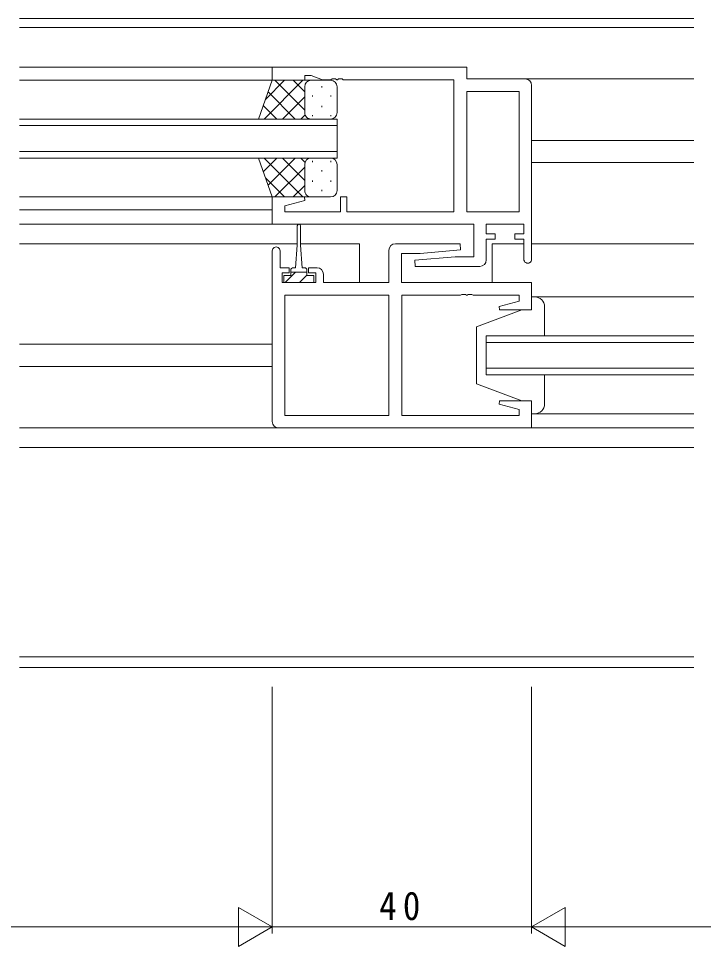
# Model space of a CAD drawing. Units: millimetres on the paper. Extents: x -420 to 373, y -297 to 267.
# Drawn here: x -124.1 to -18.4, y -161.7 to -18.7 of the extents above; entities that cross this region are included whole.
import ezdxf

# ---------------------------------------------------------------- set-up
doc = ezdxf.new("R2010")
doc.units = ezdxf.units.MM
for name, color, linetype, lineweight in [('0-3_YKK_11', 7, 'Continuous', 9), ('0-4_YKK_12', 2, 'Continuous', 9), ('0-5_YKK_13', 4, 'Continuous', 9), ('0-7_YKK_D', 6, 'Continuous', 9)]:
    doc.layers.add(name, color=color, linetype=linetype, lineweight=lineweight)
doc.styles.add('ＭＳ ゴシック', font='')
doc.styles.get('ＭＳ ゴシック').set_extended_font_data('MS Gothic')

msp = doc.modelspace()

# ---------------------------------------------------------------- linework, layer by layer
at = {"layer": '0-3_YKK_11'}
for p, q in [((-84.949, -26.209), (-84.949, -28.209)), ((-54.949, -26.209), (-84.949, -26.209)), ((-54.949, -28.009), (-54.949, -26.209)), ((-84.949, -28.209), (-79.949, -28.209)), ((-79.949, -27.509), (-78.949, -27.509)), ((-79.949, -28.209), (-79.949, -27.509)), ((-78.949, -27.509), (-77.218, -28.139)), ((-77.218, -28.139), (-75.908, -28.139)), ((-75.908, -28.139), (-75.724, -28.019)), ((-75.724, -28.019), (-75.174, -28.019)), ((-75.174, -28.019), (-74.991, -28.139)), ((-74.991, -28.139), (-74.908, -28.139)), ((-74.908, -28.139), (-74.724, -28.019)), ((-74.724, -28.019), (-74.174, -28.019)), ((-74.174, -28.019), (-73.991, -28.139)), ((-73.991, -28.139), (-56.949, -28.139)), ((-56.949, -28.139), (-56.949, -48.479)), ((-45.949, -28.009), (-54.949, -28.009)), ((-54.949, -29.939), (-46.879, -29.939)), ((-54.949, -48.479), (-54.949, -29.939)), ((-54.949, -48.479), (-54.949, -29.939)), ((-46.879, -29.939), (-46.879, -48.479)), ((-44.949, -55.809), (-44.949, -29.009)), ((-84.949, -46.209), (-84.949, -50.409)), ((-79.989, -46.209), (-84.949, -46.209)), ((-83.019, -47.562), (-79.92, -46.731)), ((-79.92, -46.731), (-79.989, -46.209)), ((-74.449, -46.209), (-74.449, -48.479)), ((-73.449, -46.209), (-74.449, -46.209)), ((-73.449, -48.479), (-73.449, -46.209)), ((-83.019, -48.479), (-83.019, -47.562)), ((-74.449, -48.479), (-83.019, -48.479)), ((-56.949, -48.479), (-73.449, -48.479)), ((-46.879, -48.479), (-54.949, -48.479)), ((-84.949, -50.409), (-53.879, -50.409)), ((-53.879, -50.409), (-53.879, -55.409)), ((-51.949, -50.409), (-46.149, -50.409)), ((-51.949, -51.909), (-51.949, -50.409)), ((-46.149, -50.409), (-46.149, -51.909)), ((-50.549, -51.909), (-51.949, -51.909)), ((-51.949, -52.709), (-50.549, -52.709)), ((-51.949, -55.909), (-51.949, -52.709)), ((-50.549, -52.709), (-50.549, -51.909)), ((-47.549, -51.909), (-47.549, -52.709)), ((-46.149, -51.909), (-47.549, -51.909)), ((-47.549, -52.709), (-46.149, -52.709)), ((-46.149, -52.709), (-46.149, -55.809)), ((-55.971, -53.409), (-65.949, -53.409)), ((-55.929, -54.365), (-55.971, -53.409)), ((-84.949, -54.509), (-84.949, -80.809)), ((-83.749, -57.109), (-83.749, -54.509)), ((-66.949, -54.409), (-66.949, -59.409)), ((-65.019, -54.909), (-62.143, -54.909)), ((-65.019, -59.409), (-65.019, -54.909)), ((-56.756, -55.409), (-62.969, -55.953)), ((-62.143, -54.909), (-55.929, -54.365)), ((-53.879, -55.409), (-56.756, -55.409)), ((-82.349, -57.109), (-83.749, -57.109)), ((-82.349, -57.909), (-82.349, -57.109)), ((-79.349, -57.109), (-79.349, -57.909)), ((-78.049, -57.109), (-79.349, -57.109)), ((-62.969, -55.953), (-62.928, -56.909)), ((-62.928, -56.909), (-52.949, -56.909)), ((-83.449, -57.909), (-82.349, -57.909)), ((-83.449, -59.409), (-83.449, -57.909)), ((-79.349, -57.909), (-78.249, -57.909)), ((-78.249, -57.909), (-78.249, -59.409)), ((-77.049, -59.409), (-77.049, -58.109)), ((-78.249, -59.409), (-83.449, -59.409)), ((-66.949, -59.409), (-77.049, -59.409)), ((-44.949, -59.409), (-65.019, -59.409)), ((-44.949, -63.609), (-44.949, -59.409)), ((-83.019, -61.339), (-83.019, -79.879)), ((-66.949, -61.339), (-83.019, -61.339)), ((-66.949, -79.879), (-66.949, -61.339)), ((-66.949, -79.879), (-66.949, -61.339)), ((-64.949, -61.339), (-55.908, -61.339)), ((-64.949, -79.879), (-64.949, -61.339)), ((-55.908, -61.339), (-55.724, -61.219)), ((-55.724, -61.219), (-55.174, -61.219)), ((-55.174, -61.219), (-54.991, -61.339)), ((-54.991, -61.339), (-54.908, -61.339)), ((-54.908, -61.339), (-54.724, -61.219)), ((-54.724, -61.219), (-54.174, -61.219)), ((-54.174, -61.219), (-53.991, -61.339)), ((-53.991, -61.339), (-46.879, -61.339)), ((-46.879, -61.339), (-46.879, -62.256)), ((-46.879, -62.256), (-49.979, -63.087)), ((-49.979, -63.087), (-49.91, -63.609)), ((-49.91, -63.609), (-44.949, -63.609)), ((-49.91, -77.609), (-49.979, -78.131)), ((-49.979, -78.131), (-46.879, -78.962)), ((-44.949, -77.609), (-49.91, -77.609)), ((-44.949, -81.809), (-44.949, -77.609)), ((-83.019, -79.879), (-66.949, -79.879)), ((-46.879, -79.879), (-64.949, -79.879)), ((-46.879, -78.962), (-46.879, -79.879)), ((-83.949, -81.809), (-44.949, -81.809))]:
    msp.add_line(p, q, dxfattribs=at)
for centre, radius, start, end in [((-45.949, -29.009), 1, 0, 89.99998), ((-84.349, -54.509), 0.6, 359.99998, 180), ((-65.949, -54.409), 1, 90, 179.99998), ((-78.049, -58.109), 1, 0, 89.99998), ((-52.949, -55.909), 1, 270, 359.99998), ((-45.549, -55.809), 0.6, 179.99998, 0), ((-83.949, -80.809), 1, 180, 269.99998)]:
    msp.add_arc(centre, radius, start, end, dxfattribs=at)
at = {"layer": '0-4_YKK_12'}
for p, q in [((-123.949, -18.709), (-19.949, -18.709)), ((-19.949, -20.109), (-123.949, -20.109)), ((-123.949, -26.209), (-84.949, -26.209)), ((-123.949, -28.209), (-84.949, -28.209)), ((-45.949, -28.009), (-19.949, -28.009)), ((-123.949, -34.209), (-74.949, -34.209)), ((-74.949, -34.209), (-74.949, -40.209)), ((-74.949, -35.209), (-123.949, -35.209)), ((-44.949, -37.509), (-19.949, -37.509)), ((-123.949, -39.209), (-74.949, -39.209)), ((-74.949, -40.209), (-123.949, -40.209)), ((-44.949, -40.909), (-19.949, -40.909)), ((-123.949, -46.209), (-84.573, -46.209)), ((-123.949, -48.209), (-84.949, -48.208)), ((-123.949, -50.409), (-54.17, -50.409)), ((-123.949, -53.409), (-81.085, -53.409)), ((-80.599, -53.409), (-71.519, -53.409)), ((-71.519, -53.409), (-71.519, -59.302)), ((-51.019, -53.409), (-51.019, -59.302)), ((-51.019, -53.409), (-46.149, -53.409)), ((-44.949, -53.409), (-19.949, -53.409)), ((-44.949, -61.609), (-19.949, -61.609)), ((-51.949, -73.609), (-51.949, -67.609)), ((-51.949, -67.609), (-19.949, -67.609)), ((-19.949, -68.609), (-51.949, -68.609)), ((-123.949, -68.909), (-84.949, -68.909)), ((-123.949, -72.309), (-84.949, -72.309)), ((-51.949, -72.609), (-19.949, -72.609)), ((-19.949, -73.609), (-51.949, -73.609)), ((-44.949, -79.609), (-19.949, -79.609)), ((-83.949, -81.809), (-123.949, -81.809)), ((-44.949, -81.809), (-19.949, -81.809)), ((-123.949, -84.809), (-19.949, -84.809)), ((-123.949, -117.079), (-19.949, -117.079)), ((-123.949, -118.709), (-19.949, -118.709))]:
    msp.add_line(p, q, dxfattribs=at)
at = {"layer": '0-5_YKK_13'}
for p, q in [((-87.096, -34.211), (-84.953, -28.211)), ((-80.221, -28.211), (-86.221, -34.211)), ((-83.05, -28.211), (-86.01, -31.172)), ((-84.953, -28.211), (-78.953, -28.211)), ((-79.953, -32.831), (-84.573, -28.211)), ((-79.953, -30.003), (-81.745, -28.211)), ((-75.953, -28.211), (-78.953, -28.211)), ((-81.402, -34.211), (-85.597, -30.015)), ((-79.953, -29.211), (-79.953, -32.811)), ((-79.953, -29.611), (-79.953, -33.211)), ((-77.316, -29.131), (-77.316, -29.331)), ((-74.953, -33.211), (-74.953, -29.211)), ((-79.953, -30.771), (-83.393, -34.211)), ((-78.731, -30.546), (-78.731, -30.746)), ((-75.901, -30.546), (-75.901, -30.746)), ((-84.23, -34.211), (-86.342, -32.099)), ((-77.316, -32.161), (-77.316, -32.361)), ((-78.731, -34.211), (-87.096, -34.211)), ((-79.896, -33.543), (-80.564, -34.211)), ((-78.953, -34.211), (-75.953, -34.211)), ((-78.731, -33.576), (-78.731, -33.776)), ((-75.901, -33.576), (-75.901, -33.776)), ((-87.096, -40.209), (-84.953, -46.209)), ((-78.731, -40.209), (-87.096, -40.209)), ((-84.23, -40.209), (-86.342, -42.321)), ((-80.221, -46.209), (-86.221, -40.209)), ((-81.402, -40.209), (-85.597, -44.405)), ((-79.953, -43.649), (-83.393, -40.209)), ((-79.896, -40.877), (-80.564, -40.209)), ((-79.953, -44.809), (-79.953, -41.209)), ((-78.953, -40.209), (-75.953, -40.209)), ((-78.731, -40.844), (-78.731, -40.644)), ((-75.901, -40.844), (-75.901, -40.644)), ((-74.953, -41.209), (-74.953, -45.209)), ((-79.953, -41.589), (-84.573, -46.209)), ((-79.953, -45.209), (-79.953, -41.609)), ((-77.316, -42.259), (-77.316, -42.059)), ((-83.05, -46.209), (-86.01, -43.248)), ((-78.731, -43.874), (-78.731, -43.674)), ((-75.901, -43.874), (-75.901, -43.674)), ((-79.953, -44.417), (-81.745, -46.209)), ((-77.316, -45.289), (-77.316, -45.089)), ((-84.953, -46.209), (-78.953, -46.209)), ((-75.953, -46.209), (-78.953, -46.209)), ((-81.099, -50.659), (-81.099, -53.609)), ((-80.599, -53.609), (-80.599, -50.659)), ((-81.099, -53.609), (-81.349, -57.109)), ((-80.599, -53.609), (-80.349, -57.109)), ((-81.699, -57.109), (-81.349, -57.109)), ((-80.349, -57.109), (-79.999, -57.109)), ((-83.149, -58.309), (-83.149, -59.409)), ((-82.099, -58.309), (-83.149, -58.309)), ((-81.375, -57.809), (-82.975, -59.409)), ((-82.099, -58.309), (-82.099, -57.509)), ((-79.599, -57.809), (-82.099, -57.809)), ((-79.599, -58.279), (-80.73, -59.409)), ((-79.599, -57.509), (-79.599, -58.309)), ((-78.549, -58.309), (-79.599, -58.309)), ((-78.549, -59.409), (-78.549, -58.309)), ((-83.149, -59.409), (-78.549, -59.409)), ((-44.949, -61.609), (-44.949, -63.609)), ((-44.449, -61.609), (-44.949, -61.609)), ((-44.949, -61.609), (-44.949, -63.609)), ((-44.449, -61.609), (-44.949, -61.609)), ((-46.449, -63.609), (-53.449, -66.209)), ((-46.449, -63.609), (-53.449, -66.209)), ((-44.949, -63.609), (-46.449, -63.609)), ((-44.949, -63.609), (-46.449, -63.609)), ((-42.949, -67.609), (-42.949, -63.109)), ((-42.949, -67.209), (-42.949, -63.109)), ((-53.449, -66.209), (-53.449, -75.009)), ((-53.449, -66.209), (-53.449, -75.009)), ((-42.949, -78.109), (-42.949, -73.609)), ((-42.949, -78.109), (-42.949, -74.009)), ((-46.449, -77.609), (-53.449, -75.009)), ((-46.449, -77.609), (-53.449, -75.009)), ((-46.449, -77.609), (-44.949, -77.609)), ((-46.449, -77.609), (-44.949, -77.609)), ((-44.949, -77.609), (-44.949, -79.609)), ((-44.949, -77.609), (-44.949, -79.609)), ((-44.949, -79.609), (-44.449, -79.609)), ((-44.949, -79.609), (-44.449, -79.609))]:
    msp.add_line(p, q, dxfattribs=at)
for centre, radius, start, end in [((-78.953, -29.211), 1, 89.99998, 179.99998), ((-78.953, -29.211), 1, 89.99998, 179.99998), ((-75.953, -29.211), 1, 359.99998, 89.99998), ((-78.953, -33.211), 1, 179.99998, 269.99998), ((-78.953, -33.211), 1, 179.99998, 269.99998), ((-75.953, -33.211), 1, 269.99998, 359.99998), ((-78.953, -41.209), 1, 89.99998, 179.99998), ((-78.953, -41.209), 1, 89.99998, 179.99998), ((-75.953, -41.209), 1, 359.99998, 89.99998), ((-78.953, -45.209), 1, 179.99998, 269.99998), ((-78.953, -45.209), 1, 179.99998, 269.99998), ((-75.953, -45.209), 1, 269.99998, 359.99998), ((-80.849, -50.659), 0.25, 0, 180), ((-81.699, -57.509), 0.4, 90, 180), ((-79.999, -57.509), 0.4, 0, 90), ((-44.449, -63.109), 1.5, 0, 90), ((-44.449, -63.109), 1.5, 0, 90), ((-44.449, -78.109), 1.5, 270, 0), ((-44.449, -78.109), 1.5, 270, 0)]:
    msp.add_arc(centre, radius, start, end, dxfattribs=at)
at = {"layer": '0-7_YKK_D'}
for p, q in [((-84.949, -121.709), (-84.949, -159.709)), ((-84.949, -121.709), (-84.949, -159.709)), ((-44.949, -121.709), (-44.949, -159.709)), ((-44.949, -121.709), (-44.949, -159.709)), ((-90.145, -155.709), (-90.145, -161.709)), ((-84.949, -158.709), (-90.145, -155.709)), ((-44.949, -158.709), (-39.753, -155.709)), ((-39.753, -161.709), (-39.753, -155.709)), ((-176.949, -158.709), (-90.949, -158.709)), ((-84.949, -158.709), (-95.342, -158.709)), ((-84.949, -158.709), (-90.145, -161.709)), ((-44.949, -158.709), (-84.949, -158.709)), ((-44.949, -158.709), (-34.557, -158.709)), ((-44.949, -158.709), (-39.753, -161.709)), ((-38.949, -158.709), (160.051, -158.709))]:
    msp.add_line(p, q, dxfattribs=at)

# ---------------------------------------------------------------- texts
at = {"layer": '0-7_YKK_D', "color": 3, "insert": (-68.469, -157.709), "char_height": 4.399, "attachment_point": 7, "style": 'ＭＳ ゴシック'}
msp.add_mtext('\\T1.36;\\W0.9;40', dxfattribs=at)

doc.saveas('drawing.dxf')
